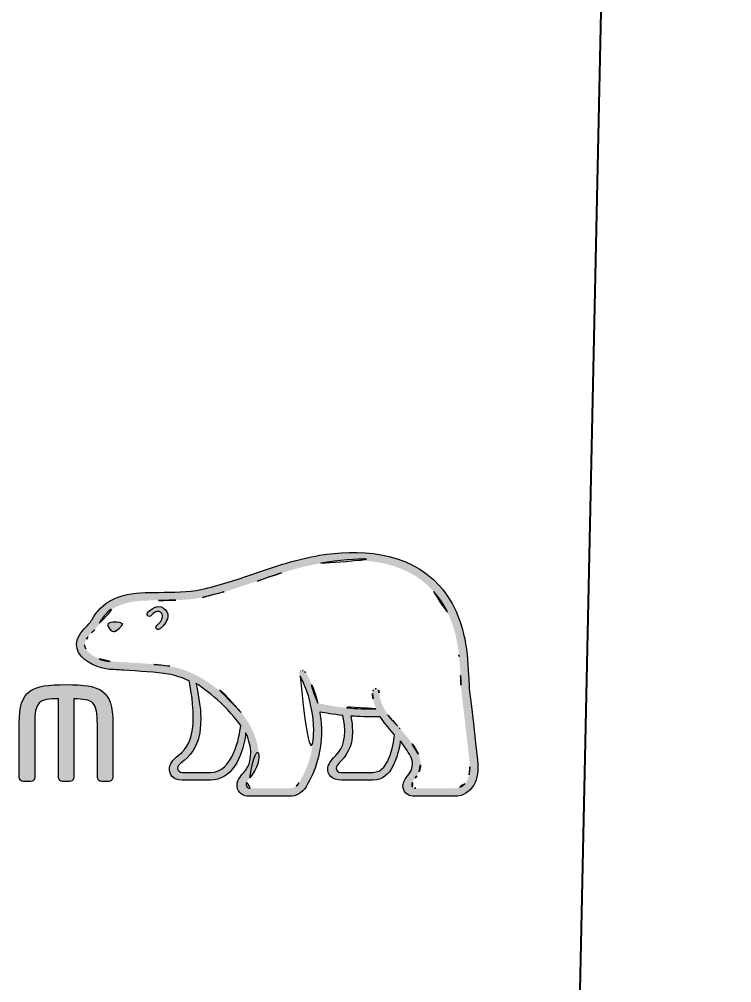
# Model space of a CAD drawing. Extents: x 16296660632 to 16296676729, y -37409619871 to -37409616801.
# Drawn here: x 16296675935.54 to 16296675958.27, y -37409617431.86 to -37409617401.1 of the extents above; entities that cross this region are included whole.
import ezdxf

# ---------------------------------------------------------------- set-up
doc = ezdxf.new("R2010")
doc.units = 0
doc.header["$LTSCALE"] = 10
doc.header["$MEASUREMENT"] = 0
doc.header["$PDMODE"] = 3
doc.header["$PDSIZE"] = -10
doc.layers.get('0').update_dxf_attribs({"linetype": 'CONTINUOUS'})
doc.layers.get('DEFPOINTS').update_dxf_attribs({"linetype": 'CONTINUOUS'})
doc.layers.add('레이어 1', color=7, linetype='CONTINUOUS', lineweight=0)
doc.styles.add('Daelim Dimension', font='NanumGothic.ttf')
doc.dimstyles.new('DEFAULT', dxfattribs={"dimscale": 2, "dimtxt": 2, "dimasz": 2, "dimexe": 0, "dimexo": 2, "dimgap": 1, "dimtad": 1, "dimdec": 1, "dimzin": 9, "dimdsep": 46, "dimtxsty": 'Daelim Dimension', "dimcen": 0.5, "dimclrd": 252, "dimclre": 252, "dimclrt": 3, "dimadec": 1, "dimazin": 0, "dimtfac": 1, "dimtdec": 1, "dimtix": 1, "dimtmove": 0, "dimatfit": 3, "dimfxl": 1, "dimtolj": 1, "dimtzin": 1, "dimlwd": 9, "dimlwe": 9, "dimarcsym": 0})

# ---------------------------------------------------------------- blocks, each defined once
blk = doc.blocks.new('*D6')
at = {"color": 5, "lineweight": 9, "ltscale": 0.5, "transparency": 16777216}
for p, q in [((16296675954.30769, -37409617385.26638), (16296675975.48315, -37409617385.26638)), ((16296675975.48315, -37409617461.26638), (16296675975.48315, -37409617389.26638)), ((16296675951.80769, -37409617465.26638), (16296675975.48315, -37409617465.26638))]:
    blk.add_line(p, q, dxfattribs=at)
at = {"color": 5, "ltscale": 0.5, "transparency": 16777216}
for points in [[(16296675974.81648, -37409617389.26638), (16296675976.14981, -37409617389.26638), (16296675975.48315, -37409617385.26638)], [(16296675974.81648, -37409617461.26638), (16296675976.14981, -37409617461.26638), (16296675975.48315, -37409617465.26638)]]:
    blk.add_solid(points, dxfattribs=at)
at = {"layer": 'DEFPOINTS', "color": 0, "ltscale": 0.5, "transparency": 16777216}
for p in [(16296675950.30769, -37409617385.26638), (16296675975.48315, -37409617385.26638), (16296675947.80769, -37409617465.26638)]:
    blk.add_point(p, dxfattribs=at)
at = {"color": 7, "ltscale": 0.5, "transparency": 16777216, "insert": (16296675965.86226, -37409617425.26638), "char_height": 14, "attachment_point": 5, "rotation": 90, "style": 'Daelim Dimension'}
blk.add_mtext('\\A1;80', dxfattribs=at)
blk = doc.blocks.new('*D7')
at = {"color": 5, "lineweight": 9, "ltscale": 0.5, "transparency": 16777216}
for p, q in [((16296675955.80769, -37409617365.26638), (16296676001.16714, -37409617365.26638)), ((16296676001.16714, -37409617481.26638), (16296676001.16714, -37409617369.26638)), ((16296675953.33258, -37409617485.26638), (16296676001.16714, -37409617485.26638))]:
    blk.add_line(p, q, dxfattribs=at)
at = {"color": 5, "ltscale": 0.5, "transparency": 16777216}
for points in [[(16296676000.50047, -37409617369.26638), (16296676001.83381, -37409617369.26638), (16296676001.16714, -37409617365.26638)], [(16296676000.50047, -37409617481.26638), (16296676001.83381, -37409617481.26638), (16296676001.16714, -37409617485.26638)]]:
    blk.add_solid(points, dxfattribs=at)
at = {"layer": 'DEFPOINTS', "color": 0, "ltscale": 0.5, "transparency": 16777216}
for p in [(16296675951.80769, -37409617365.26638), (16296676001.16714, -37409617365.26638), (16296675949.33258, -37409617485.26638)]:
    blk.add_point(p, dxfattribs=at)
at = {"color": 7, "ltscale": 0.5, "transparency": 16777216, "insert": (16296675991.5763, -37409617425.26638), "char_height": 14, "attachment_point": 5, "rotation": 90, "style": 'Daelim Dimension'}
blk.add_mtext('\\A1;120', dxfattribs=at)

msp = doc.modelspace()

# ---------------------------------------------------------------- hatches: boundary and pattern name
at = {"layer": '레이어 1'}
h = msp.add_hatch(color=7, dxfattribs=at)
h.dxf.hatch_style = 1
edge = h.paths.add_edge_path(flags=16)
edge.add_spline(control_points=[(16296675949.753, -37409617425.514), (16296675949.627, -37409617425.653), (16296675949.469, -37409617425.655), (16296675949.462, -37409617425.655), (16296675949.462, -37409617425.655), (16296675948.195, -37409617425.655), (16296675948.195, -37409617425.655), (16296675948.149, -37409617425.655), (16296675948.113, -37409617425.643), (16296675948.09, -37409617425.62), (16296675948.071, -37409617425.601), (16296675948.061, -37409617425.573), (16296675948.061, -37409617425.537), (16296675948.061, -37409617425.466), (16296675948.114, -37409617425.4), (16296675948.169, -37409617425.33), (16296675948.22, -37409617425.264), (16296675948.269, -37409617425.202), (16296675948.296, -37409617425.125), (16296675948.366, -37409617424.938), (16296675948.359, -37409617424.739), (16296675948.276, -37409617424.564), (16296675948.126, -37409617424.246), (16296675947.904, -37409617423.997), (16296675947.689, -37409617423.756), (16296675947.689, -37409617423.756), (16296675947.616, -37409617423.676), (16296675947.616, -37409617423.675), (16296675947.337, -37409617423.363), (16296675947.048, -37409617423.041), (16296675947.025, -37409617422.604), (16296675947.02, -37409617422.517), (16296675946.98, -37409617422.465), (16296675946.924, -37409617422.467), (16296675946.924, -37409617422.467), (16296675946.842, -37409617422.507), (16296675946.84, -37409617422.507), (16296675946.818, -37409617422.531), (16296675946.806, -37409617422.567), (16296675946.806, -37409617422.609), (16296675946.806, -37409617422.609), (16296675946.806, -37409617422.624), (16296675946.806, -37409617422.624), (16296675946.817, -37409617422.782), (16296675946.855, -37409617422.937), (16296675946.921, -37409617423.098), (16296675946.921, -37409617423.098), (16296675946.928, -37409617423.114), (16296675946.928, -37409617423.114), (16296675946.928, -37409617423.114), (16296675946.911, -37409617423.115), (16296675946.911, -37409617423.115), (16296675946.097, -37409617423.147), (16296675945.3, -37409617422.994), (16296675945.065, -37409617422.937), (16296675944.921, -37409617422.355), (16296675944.686, -37409617421.97), (16296675944.676, -37409617421.953), (16296675944.658, -37409617421.923), (16296675944.629, -37409617421.9), (16296675944.601, -37409617421.892), (16296675944.601, -37409617421.892), (16296675944.532, -37409617421.902), (16296675944.524, -37409617421.903), (16296675944.518, -37409617421.912), (16296675944.506, -37409617421.928), (16296675944.479, -37409617421.963), (16296675944.479, -37409617421.963), (16296675944.476, -37409617421.992), (16296675944.476, -37409617421.992), (16296675944.476, -37409617421.992), (16296675944.498, -37409617422.068), (16296675944.498, -37409617422.068), (16296675944.516, -37409617422.099), (16296675944.933, -37409617422.831), (16296675944.933, -37409617423.8), (16296675944.933, -37409617424.398), (16296675944.776, -37409617424.962), (16296675944.466, -37409617425.476), (16296675944.392, -37409617425.6), (16296675944.295, -37409617425.655), (16296675944.15, -37409617425.655), (16296675944.15, -37409617425.655), (16296675942.901, -37409617425.655), (16296675942.901, -37409617425.655), (16296675942.859, -37409617425.655), (16296675942.773, -37409617425.625), (16296675942.773, -37409617425.535), (16296675942.773, -37409617425.485), (16296675942.819, -37409617425.404), (16296675942.896, -37409617425.318), (16296675943.416, -37409617424.738), (16296675943.116, -37409617423.833), (16296675942.617, -37409617423.236), (16296675942.135, -37409617422.661), (16296675941.348, -37409617421.937), (16296675940.338, -37409617421.757), (16296675939.979, -37409617421.695), (16296675939.391, -37409617421.66), (16296675938.916, -37409617421.632), (16296675938.916, -37409617421.632), (16296675938.435, -37409617421.603), (16296675938.435, -37409617421.603), (16296675938.189, -37409617421.584), (16296675937.782, -37409617421.433), (16296675937.658, -37409617421.198), (16296675937.605, -37409617421.101), (16296675937.611, -37409617421.002), (16296675937.677, -37409617420.888), (16296675937.718, -37409617420.82), (16296675937.775, -37409617420.761), (16296675937.846, -37409617420.689), (16296675937.925, -37409617420.61), (16296675938.006, -37409617420.527), (16296675938.07, -37409617420.418), (16296675938.07, -37409617420.418), (16296675938.088, -37409617420.384), (16296675938.088, -37409617420.384), (16296675938.329, -37409617419.922), (16296675938.826, -37409617419.679), (16296675939.565, -37409617419.659), (16296675939.565, -37409617419.659), (16296675939.982, -37409617419.654), (16296675939.982, -37409617419.654), (16296675940.44, -37409617419.652), (16296675940.96, -37409617419.649), (16296675941.387, -37409617419.558), (16296675941.986, -37409617419.429), (16296675942.588, -37409617419.223), (16296675943.118, -37409617419.042), (16296675943.118, -37409617419.042), (16296675943.135, -37409617419.037), (16296675943.135, -37409617419.037), (16296675943.792, -37409617418.812), (16296675944.471, -37409617418.58), (16296675945.165, -37409617418.467), (16296675946.275, -37409617418.283), (16296675947.801, -37409617418.289), (16296675948.76, -37409617419.367), (16296675949.204, -37409617419.865), (16296675949.477, -37409617420.551), (16296675949.571, -37409617421.406), (16296675949.571, -37409617421.406), (16296675949.568, -37409617421.403), (16296675949.564, -37409617421.4), (16296675949.572, -37409617421.417), (16296675949.579, -37409617421.513), (16296675949.619, -37409617422.057), (16296675949.63, -37409617422.318), (16296675949.642, -37409617422.588), (16296675949.71, -37409617423.09), (16296675949.71, -37409617423.09), (16296675949.904, -37409617424.767), (16296675949.904, -37409617424.767), (16296675949.904, -37409617424.767), (16296675949.916, -37409617424.97), (16296675949.916, -37409617424.97), (16296675949.916, -37409617425.211), (16296675949.861, -37409617425.394), (16296675949.753, -37409617425.514)], knot_values=[0, 0, 0, 0, 1, 1, 1, 2, 2, 2, 3, 3, 3, 4, 4, 4, 5, 5, 5, 6, 6, 6, 7, 7, 7, 8, 8, 8, 9, 9, 9, 10, 10, 10, 11, 11, 11, 12, 12, 12, 13, 13, 13, 14, 14, 14, 15, 15, 15, 16, 16, 16, 17, 17, 17, 18, 18, 18, 19, 19, 19, 20, 20, 20, 21, 21, 21, 22, 22, 22, 23, 23, 23, 24, 24, 24, 25, 25, 25, 26, 26, 26, 27, 27, 27, 28, 28, 28, 29, 29, 29, 30, 30, 30, 31, 31, 31, 32, 32, 32, 33, 33, 33, 34, 34, 34, 35, 35, 35, 36, 36, 36, 37, 37, 37, 38, 38, 38, 39, 39, 39, 40, 40, 40, 41, 41, 41, 42, 42, 42, 43, 43, 43, 44, 44, 44, 45, 45, 45, 46, 46, 46, 47, 47, 47, 48, 48, 48, 49, 49, 49, 50, 50, 50, 51, 51, 51, 52, 52, 52, 53, 53, 53, 53], degree=3, periodic=0)
edge = h.paths.add_edge_path(flags=16)
edge.add_spline(control_points=[(16296675946.824, -37409617425.152), (16296675946.824, -37409617425.152), (16296675945.79, -37409617425.152), (16296675945.79, -37409617425.152), (16296675945.714, -37409617425.152), (16296675945.653, -37409617425.091), (16296675945.653, -37409617425.013), (16296675945.653, -37409617424.958), (16296675945.701, -37409617424.889), (16296675945.745, -37409617424.842), (16296675945.955, -37409617424.64), (16296675946.171, -37409617424.363), (16296675946.171, -37409617423.837), (16296675946.171, -37409617423.837), (16296675946.157, -37409617423.598), (16296675946.157, -37409617423.597), (16296675946.157, -37409617423.597), (16296675946.119, -37409617423.365), (16296675946.119, -37409617423.365), (16296675946.119, -37409617423.365), (16296675946.117, -37409617423.35), (16296675946.117, -37409617423.35), (16296675946.117, -37409617423.35), (16296675946.132, -37409617423.351), (16296675946.132, -37409617423.351), (16296675946.325, -37409617423.365), (16296675946.7, -37409617423.386), (16296675947.058, -37409617423.369), (16296675947.149, -37409617423.514), (16296675947.295, -37409617423.7), (16296675947.509, -37409617423.948), (16296675947.499, -37409617424.071), (16296675947.397, -37409617425.152), (16296675946.824, -37409617425.152)], knot_values=[0, 0, 0, 0, 1, 1, 1, 2, 2, 2, 3, 3, 3, 4, 4, 4, 5, 5, 5, 6, 6, 6, 7, 7, 7, 8, 8, 8, 9, 9, 9, 10, 10, 10, 11, 11, 11, 11], degree=3, periodic=0)
edge = h.paths.add_edge_path(flags=16)
edge.add_spline(control_points=[(16296675941.637, -37409617425.152), (16296675941.637, -37409617425.152), (16296675940.73, -37409617425.152), (16296675940.73, -37409617425.152), (16296675940.662, -37409617425.152), (16296675940.589, -37409617425.095), (16296675940.589, -37409617425.013), (16296675940.589, -37409617424.962), (16296675940.631, -37409617424.9), (16296675940.708, -37409617424.838), (16296675940.938, -37409617424.655), (16296675941.285, -37409617424.379), (16296675941.323, -37409617423.614), (16296675941.323, -37409617423.614), (16296675941.328, -37409617423.406), (16296675941.328, -37409617423.406), (16296675941.328, -37409617423.081), (16296675941.254, -37409617422.688), (16296675941.183, -37409617422.338), (16296675941.183, -37409617422.338), (16296675941.172, -37409617422.302), (16296675941.172, -37409617422.302), (16296675941.172, -37409617422.302), (16296675941.201, -37409617422.325), (16296675941.201, -37409617422.325), (16296675941.337, -37409617422.408), (16296675942.078, -37409617422.911), (16296675942.604, -37409617423.652), (16296675942.56, -37409617424.004), (16296675942.362, -37409617425.152), (16296675941.637, -37409617425.152)], knot_values=[0, 0, 0, 0, 1, 1, 1, 2, 2, 2, 3, 3, 3, 4, 4, 4, 5, 5, 5, 6, 6, 6, 7, 7, 7, 8, 8, 8, 9, 9, 9, 10, 10, 10, 10], degree=3, periodic=0)
edge = h.paths.add_edge_path()
edge.add_spline(control_points=[(16296675950.16, -37409617424.741), (16296675950.16, -37409617424.739), (16296675949.967, -37409617423.055), (16296675949.967, -37409617423.055), (16296675949.896, -37409617422.552), (16296675949.886, -37409617422.283), (16296675949.877, -37409617422.045), (16296675949.877, -37409617422.045), (16296675949.829, -37409617421.38), (16296675949.829, -37409617421.38), (16296675949.728, -37409617420.47), (16296675949.433, -37409617419.735), (16296675948.953, -37409617419.197), (16296675947.916, -37409617418.032), (16296675946.298, -37409617418.02), (16296675945.122, -37409617418.214), (16296675944.401, -37409617418.333), (16296675943.712, -37409617418.568), (16296675943.045, -37409617418.796), (16296675943.045, -37409617418.796), (16296675943.024, -37409617418.804), (16296675943.024, -37409617418.804), (16296675942.503, -37409617418.981), (16296675941.912, -37409617419.183), (16296675941.332, -37409617419.307), (16296675940.933, -37409617419.392), (16296675940.434, -37409617419.396), (16296675939.993, -37409617419.398), (16296675939.993, -37409617419.398), (16296675939.557, -37409617419.404), (16296675939.557, -37409617419.404), (16296675938.718, -37409617419.424), (16296675938.147, -37409617419.715), (16296675937.859, -37409617420.266), (16296675937.859, -37409617420.266), (16296675937.846, -37409617420.29), (16296675937.846, -37409617420.29), (16296675937.798, -37409617420.374), (16296675937.727, -37409617420.445), (16296675937.664, -37409617420.508), (16296675937.594, -37409617420.579), (16296675937.515, -37409617420.658), (16296675937.455, -37409617420.76), (16296675937.395, -37409617420.862), (16296675937.365, -37409617420.966), (16296675937.365, -37409617421.068), (16296675937.365, -37409617421.153), (16296675937.386, -37409617421.237), (16296675937.429, -37409617421.318), (16296675937.607, -37409617421.654), (16296675938.116, -37409617421.836), (16296675938.419, -37409617421.857), (16296675938.419, -37409617421.857), (16296675938.866, -37409617421.886), (16296675938.877, -37409617421.886), (16296675939.323, -37409617421.912), (16296675939.935, -37409617421.947), (16296675940.292, -37409617422.01), (16296675940.501, -37409617422.047), (16296675940.738, -37409617422.122), (16296675940.957, -37409617422.225), (16296675940.972, -37409617422.281), (16296675941.086, -37409617422.786), (16296675941.086, -37409617423.406), (16296675941.086, -37409617423.406), (16296675941.081, -37409617423.603), (16296675941.081, -37409617423.603), (16296675941.048, -37409617424.257), (16296675940.763, -37409617424.486), (16296675940.554, -37409617424.653), (16296675940.533, -37409617424.669), (16296675940.346, -37409617424.824), (16296675940.333, -37409617425.01), (16296675940.324, -37409617425.115), (16296675940.354, -37409617425.211), (16296675940.418, -37409617425.28), (16296675940.487, -37409617425.355), (16296675940.592, -37409617425.393), (16296675940.73, -37409617425.393), (16296675940.73, -37409617425.393), (16296675941.637, -37409617425.393), (16296675941.637, -37409617425.393), (16296675942.316, -37409617425.393), (16296675942.652, -37409617424.661), (16296675942.755, -37409617423.976), (16296675942.755, -37409617423.976), (16296675942.757, -37409617423.88), (16296675942.757, -37409617423.88), (16296675942.757, -37409617423.88), (16296675942.785, -37409617423.928), (16296675942.785, -37409617423.928), (16296675942.872, -37409617424.122), (16296675942.924, -37409617424.354), (16296675942.924, -37409617424.528), (16296675942.924, -37409617424.773), (16296675942.848, -37409617424.987), (16296675942.704, -37409617425.147), (16296675942.668, -37409617425.183), (16296675942.486, -37409617425.371), (16296675942.486, -37409617425.559), (16296675942.486, -37409617425.559), (16296675942.488, -37409617425.59), (16296675942.488, -37409617425.59), (16296675942.514, -37409617425.812), (16296675942.693, -37409617425.911), (16296675942.86, -37409617425.911), (16296675942.86, -37409617425.911), (16296675944.15, -37409617425.911), (16296675944.15, -37409617425.911), (16296675944.382, -37409617425.911), (16296675944.568, -37409617425.806), (16296675944.687, -37409617425.608), (16296675945.015, -37409617425.064), (16296675945.181, -37409617424.472), (16296675945.181, -37409617423.851), (16296675945.181, -37409617423.657), (16296675945.163, -37409617423.449), (16296675945.127, -37409617423.235), (16296675945.127, -37409617423.235), (16296675945.124, -37409617423.218), (16296675945.124, -37409617423.218), (16296675945.124, -37409617423.218), (16296675945.141, -37409617423.221), (16296675945.141, -37409617423.221), (16296675945.297, -37409617423.251), (16296675945.546, -37409617423.294), (16296675945.854, -37409617423.328), (16296675945.854, -37409617423.328), (16296675945.863, -37409617423.329), (16296675945.863, -37409617423.329), (16296675945.863, -37409617423.329), (16296675945.905, -37409617423.565), (16296675945.905, -37409617423.565), (16296675945.905, -37409617423.565), (16296675945.914, -37409617423.621), (16296675945.914, -37409617423.622), (16296675945.914, -37409617423.622), (16296675945.926, -37409617423.831), (16296675945.926, -37409617423.831), (16296675945.926, -37409617424.333), (16296675945.698, -37409617424.551), (16296675945.576, -37409617424.668), (16296675945.574, -37409617424.67), (16296675945.403, -37409617424.844), (16296675945.385, -37409617424.998), (16296675945.385, -37409617424.998), (16296675945.379, -37409617425.045), (16296675945.379, -37409617425.045), (16296675945.379, -37409617425.093), (16296675945.391, -37409617425.188), (16296675945.476, -37409617425.276), (16296675945.551, -37409617425.354), (16296675945.666, -37409617425.393), (16296675945.819, -37409617425.393), (16296675945.819, -37409617425.393), (16296675946.824, -37409617425.393), (16296675946.824, -37409617425.393), (16296675947.434, -37409617425.393), (16296675947.618, -37409617424.617), (16296675947.692, -37409617424.182), (16296675947.692, -37409617424.182), (16296675947.695, -37409617424.138), (16296675947.695, -37409617424.138), (16296675947.695, -37409617424.138), (16296675947.719, -37409617424.17), (16296675947.719, -37409617424.17), (16296675947.86, -37409617424.35), (16296675947.983, -37409617424.55), (16296675948.043, -37409617424.674), (16296675948.074, -37409617424.739), (16296675948.091, -37409617424.81), (16296675948.091, -37409617424.882), (16296675948.091, -37409617424.882), (16296675948.068, -37409617425.028), (16296675948.068, -37409617425.028), (16296675948.044, -37409617425.107), (16296675947.991, -37409617425.179), (16296675947.938, -37409617425.25), (16296675947.861, -37409617425.35), (16296675947.781, -37409617425.454), (16296675947.781, -37409617425.581), (16296675947.781, -37409617425.581), (16296675947.788, -37409617425.65), (16296675947.788, -37409617425.65), (16296675947.825, -37409617425.818), (16296675947.961, -37409617425.911), (16296675948.171, -37409617425.911), (16296675948.171, -37409617425.911), (16296675949.462, -37409617425.911), (16296675949.462, -37409617425.911), (16296675949.49, -37409617425.911), (16296675949.742, -37409617425.905), (16296675949.94, -37409617425.691), (16296675950.097, -37409617425.52), (16296675950.174, -37409617425.285), (16296675950.174, -37409617424.974), (16296675950.174, -37409617424.974), (16296675950.16, -37409617424.742), (16296675950.16, -37409617424.741)], knot_values=[0, 0, 0, 0, 1, 1, 1, 2, 2, 2, 3, 3, 3, 4, 4, 4, 5, 5, 5, 6, 6, 6, 7, 7, 7, 8, 8, 8, 9, 9, 9, 10, 10, 10, 11, 11, 11, 12, 12, 12, 13, 13, 13, 14, 14, 14, 15, 15, 15, 16, 16, 16, 17, 17, 17, 18, 18, 18, 19, 19, 19, 20, 20, 20, 21, 21, 21, 22, 22, 22, 23, 23, 23, 24, 24, 24, 25, 25, 25, 26, 26, 26, 27, 27, 27, 28, 28, 28, 29, 29, 29, 30, 30, 30, 31, 31, 31, 32, 32, 32, 33, 33, 33, 34, 34, 34, 35, 35, 35, 36, 36, 36, 37, 37, 37, 38, 38, 38, 39, 39, 39, 40, 40, 40, 41, 41, 41, 42, 42, 42, 43, 43, 43, 44, 44, 44, 45, 45, 45, 46, 46, 46, 47, 47, 47, 48, 48, 48, 49, 49, 49, 50, 50, 50, 51, 51, 51, 52, 52, 52, 53, 53, 53, 54, 54, 54, 55, 55, 55, 56, 56, 56, 57, 57, 57, 58, 58, 58, 59, 59, 59, 60, 60, 60, 61, 61, 61, 62, 62, 62, 63, 63, 63, 64, 64, 64, 65, 65, 65, 66, 66, 66, 66], degree=3, periodic=0)
edge = h.paths.add_edge_path(flags=0)
edge.add_spline(control_points=[(16296675938.397, -37409617420.386), (16296675938.397, -37409617420.386), (16296675938.585, -37409617420.301), (16296675938.818, -37409617420.391), (16296675938.818, -37409617420.391), (16296675938.847, -37409617420.403), (16296675938.809, -37409617420.456), (16296675938.696, -37409617420.608), (16296675938.584, -37409617420.641), (16296675938.584, -37409617420.641), (16296675938.584, -37409617420.641), (16296675938.503, -37409617420.67), (16296675938.458, -37409617420.615), (16296675938.366, -37409617420.507), (16296675938.363, -37409617420.444), (16296675938.363, -37409617420.444), (16296675938.363, -37409617420.444), (16296675938.354, -37409617420.397), (16296675938.397, -37409617420.386)], knot_values=[0, 0, 0, 0, 1, 1, 1, 2, 2, 2, 3, 3, 3, 4, 4, 4, 5, 5, 5, 6, 6, 6, 6], degree=3, periodic=0)
edge = h.paths.add_edge_path(flags=0)
edge.add_spline(control_points=[(16296675939.636, -37409617420.041), (16296675939.608, -37409617420.071), (16296675939.606, -37409617420.122), (16296675939.636, -37409617420.149), (16296675939.665, -37409617420.175), (16296675939.716, -37409617420.168), (16296675939.744, -37409617420.138), (16296675939.759, -37409617420.122), (16296675939.913, -37409617419.939), (16296675940.046, -37409617420.033), (16296675940.094, -37409617420.068), (16296675940.114, -37409617420.117), (16296675940.107, -37409617420.181), (16296675940.096, -37409617420.284), (16296675940.007, -37409617420.4), (16296675939.945, -37409617420.44), (16296675939.91, -37409617420.461), (16296675939.887, -37409617420.507), (16296675939.903, -37409617420.544), (16296675939.92, -37409617420.58), (16296675939.966, -37409617420.591), (16296675940.004, -37409617420.574), (16296675940.115, -37409617420.52), (16296675940.255, -37409617420.343), (16296675940.274, -37409617420.177), (16296675940.287, -37409617420.061), (16296675940.235, -37409617419.967), (16296675940.143, -37409617419.903), (16296675939.945, -37409617419.762), (16296675939.72, -37409617419.951), (16296675939.636, -37409617420.041)], knot_values=[0, 0, 0, 0, 1, 1, 1, 2, 2, 2, 3, 3, 3, 4, 4, 4, 5, 5, 5, 6, 6, 6, 7, 7, 7, 8, 8, 8, 9, 9, 9, 10, 10, 10, 10], degree=3, periodic=0)
edge = h.paths.add_edge_path(flags=0)
edge.add_spline(control_points=[(16296675939.611, -37409617420.178), (16296675939.611, -37409617420.178), (16296675939.611, -37409617420.178), (16296675939.611, -37409617420.178), (16296675939.611, -37409617420.178), (16296675939.611, -37409617420.178), (16296675939.611, -37409617420.178)], knot_values=[0, 0, 0, 0, 1, 1, 1, 2, 2, 2, 2], degree=3, periodic=0)
h = msp.add_hatch(color=7, dxfattribs=at)
h.dxf.hatch_style = 2
edge = h.paths.add_edge_path()
edge.add_spline(control_points=[(16296675939.636, -37409617420.041), (16296675939.608, -37409617420.071), (16296675939.606, -37409617420.122), (16296675939.636, -37409617420.149), (16296675939.665, -37409617420.175), (16296675939.716, -37409617420.168), (16296675939.744, -37409617420.138), (16296675939.759, -37409617420.122), (16296675939.913, -37409617419.939), (16296675940.046, -37409617420.033), (16296675940.094, -37409617420.068), (16296675940.114, -37409617420.117), (16296675940.107, -37409617420.181), (16296675940.096, -37409617420.284), (16296675940.007, -37409617420.4), (16296675939.945, -37409617420.44), (16296675939.91, -37409617420.461), (16296675939.887, -37409617420.507), (16296675939.903, -37409617420.544), (16296675939.92, -37409617420.58), (16296675939.966, -37409617420.591), (16296675940.004, -37409617420.574), (16296675940.115, -37409617420.52), (16296675940.255, -37409617420.343), (16296675940.274, -37409617420.177), (16296675940.287, -37409617420.061), (16296675940.235, -37409617419.967), (16296675940.143, -37409617419.903), (16296675939.945, -37409617419.762), (16296675939.72, -37409617419.951), (16296675939.636, -37409617420.041)], knot_values=[0, 0, 0, 0, 1, 1, 1, 2, 2, 2, 3, 3, 3, 4, 4, 4, 5, 5, 5, 6, 6, 6, 7, 7, 7, 8, 8, 8, 9, 9, 9, 10, 10, 10, 10], degree=3, periodic=0)
h = msp.add_hatch(color=7, dxfattribs=at)
h.dxf.hatch_style = 2
edge = h.paths.add_edge_path()
edge.add_spline(control_points=[(16296675938.397, -37409617420.386), (16296675938.397, -37409617420.386), (16296675938.585, -37409617420.301), (16296675938.818, -37409617420.391), (16296675938.818, -37409617420.391), (16296675938.847, -37409617420.403), (16296675938.809, -37409617420.456), (16296675938.696, -37409617420.608), (16296675938.584, -37409617420.641), (16296675938.584, -37409617420.641), (16296675938.584, -37409617420.641), (16296675938.503, -37409617420.67), (16296675938.458, -37409617420.615), (16296675938.366, -37409617420.507), (16296675938.363, -37409617420.444), (16296675938.363, -37409617420.444), (16296675938.363, -37409617420.444), (16296675938.354, -37409617420.397), (16296675938.397, -37409617420.386)], knot_values=[0, 0, 0, 0, 1, 1, 1, 2, 2, 2, 3, 3, 3, 4, 4, 4, 5, 5, 5, 6, 6, 6, 6], degree=3, periodic=0)
h = msp.add_hatch(color=7, dxfattribs=at)
h.dxf.hatch_style = 2
edge = h.paths.add_edge_path()
edge.add_spline(control_points=[(16296675935.536, -37409617423.571), (16296675935.536, -37409617423.571), (16296675935.536, -37409617425.302), (16296675935.536, -37409617425.302), (16296675935.536, -37409617425.377), (16296675935.595, -37409617425.438), (16296675935.667, -37409617425.438), (16296675935.667, -37409617425.438), (16296675935.899, -37409617425.438), (16296675935.899, -37409617425.438), (16296675935.981, -37409617425.438), (16296675936.029, -37409617425.369), (16296675936.029, -37409617425.302), (16296675936.029, -37409617425.302), (16296675936.029, -37409617423.614), (16296675936.029, -37409617423.614), (16296675936.029, -37409617422.869), (16296675936.156, -37409617422.797), (16296675936.785, -37409617422.795), (16296675936.785, -37409617422.841), (16296675936.785, -37409617425.302), (16296675936.785, -37409617425.302), (16296675936.785, -37409617425.38), (16296675936.841, -37409617425.438), (16296675936.915, -37409617425.438), (16296675936.915, -37409617425.438), (16296675937.143, -37409617425.438), (16296675937.143, -37409617425.438), (16296675937.224, -37409617425.438), (16296675937.273, -37409617425.369), (16296675937.273, -37409617425.302), (16296675937.273, -37409617425.302), (16296675937.273, -37409617422.849), (16296675937.273, -37409617422.8), (16296675937.568, -37409617422.801), (16296675937.775, -37409617422.825), (16296675937.887, -37409617422.937), (16296675938.005, -37409617423.055), (16296675938.028, -37409617423.275), (16296675938.028, -37409617423.614), (16296675938.028, -37409617423.614), (16296675938.028, -37409617425.302), (16296675938.028, -37409617425.302), (16296675938.028, -37409617425.376), (16296675938.088, -37409617425.438), (16296675938.159, -37409617425.438), (16296675938.159, -37409617425.438), (16296675938.392, -37409617425.438), (16296675938.392, -37409617425.438), (16296675938.472, -37409617425.438), (16296675938.522, -37409617425.367), (16296675938.522, -37409617425.302), (16296675938.522, -37409617425.302), (16296675938.522, -37409617423.571), (16296675938.522, -37409617423.571), (16296675938.522, -37409617422.522), (16296675938.15, -37409617422.344), (16296675937.032, -37409617422.344), (16296675935.91, -37409617422.344), (16296675935.536, -37409617422.522), (16296675935.536, -37409617423.571)], knot_values=[0, 0, 0, 0, 1, 1, 1, 2, 2, 2, 3, 3, 3, 4, 4, 4, 5, 5, 5, 6, 6, 6, 7, 7, 7, 8, 8, 8, 9, 9, 9, 10, 10, 10, 11, 11, 11, 12, 12, 12, 13, 13, 13, 14, 14, 14, 15, 15, 15, 16, 16, 16, 17, 17, 17, 18, 18, 18, 19, 19, 19, 20, 20, 20, 20], degree=3, periodic=0)

# ---------------------------------------------------------------- linework, layer by layer
at = {"ltscale": 0.5}
msp.add_line((16296675954.808, -37409617368.266), (16296675952.332, -37409617482.291), dxfattribs=at)
at = {"color": 7}
msp.add_line((16296675941.597, -37409617425.393), (16296675941.597, -37409617425.393), dxfattribs=at)
at = {"layer": '레이어 1', "color": 7}
for points, knots in [([(16296675950.16, -37409617424.741), (16296675950.16, -37409617424.739), (16296675949.967, -37409617423.055), (16296675949.967, -37409617423.055), (16296675949.896, -37409617422.552), (16296675949.886, -37409617422.283), (16296675949.877, -37409617422.045), (16296675949.877, -37409617422.045), (16296675949.829, -37409617421.38), (16296675949.829, -37409617421.38), (16296675949.728, -37409617420.47), (16296675949.433, -37409617419.735), (16296675948.953, -37409617419.197), (16296675947.916, -37409617418.032), (16296675946.298, -37409617418.02), (16296675945.122, -37409617418.214), (16296675944.401, -37409617418.333), (16296675943.712, -37409617418.568), (16296675943.045, -37409617418.796), (16296675943.045, -37409617418.796), (16296675943.024, -37409617418.804), (16296675943.024, -37409617418.804), (16296675942.503, -37409617418.981), (16296675941.912, -37409617419.183), (16296675941.332, -37409617419.307), (16296675940.933, -37409617419.392), (16296675940.434, -37409617419.396), (16296675939.993, -37409617419.398), (16296675939.993, -37409617419.398), (16296675939.557, -37409617419.404), (16296675939.557, -37409617419.404), (16296675938.718, -37409617419.424), (16296675938.147, -37409617419.715), (16296675937.859, -37409617420.266), (16296675937.859, -37409617420.266), (16296675937.846, -37409617420.29), (16296675937.846, -37409617420.29), (16296675937.798, -37409617420.374), (16296675937.727, -37409617420.445), (16296675937.664, -37409617420.508), (16296675937.594, -37409617420.579), (16296675937.515, -37409617420.658), (16296675937.455, -37409617420.76), (16296675937.395, -37409617420.862), (16296675937.365, -37409617420.966), (16296675937.365, -37409617421.068), (16296675937.365, -37409617421.153), (16296675937.386, -37409617421.237), (16296675937.429, -37409617421.318), (16296675937.607, -37409617421.654), (16296675938.116, -37409617421.836), (16296675938.419, -37409617421.857), (16296675938.419, -37409617421.857), (16296675938.866, -37409617421.886), (16296675938.877, -37409617421.886), (16296675939.323, -37409617421.912), (16296675939.935, -37409617421.947), (16296675940.292, -37409617422.01), (16296675940.501, -37409617422.047), (16296675940.738, -37409617422.122), (16296675940.957, -37409617422.225), (16296675940.972, -37409617422.281), (16296675941.086, -37409617422.786), (16296675941.086, -37409617423.406), (16296675941.086, -37409617423.406), (16296675941.081, -37409617423.603), (16296675941.081, -37409617423.603), (16296675941.048, -37409617424.257), (16296675940.763, -37409617424.486), (16296675940.554, -37409617424.653), (16296675940.533, -37409617424.669), (16296675940.346, -37409617424.824), (16296675940.333, -37409617425.01), (16296675940.324, -37409617425.115), (16296675940.354, -37409617425.211), (16296675940.418, -37409617425.28), (16296675940.487, -37409617425.355), (16296675940.592, -37409617425.393), (16296675940.73, -37409617425.393), (16296675940.73, -37409617425.393), (16296675941.637, -37409617425.393), (16296675941.637, -37409617425.393), (16296675942.316, -37409617425.393), (16296675942.652, -37409617424.661), (16296675942.755, -37409617423.976), (16296675942.755, -37409617423.976), (16296675942.757, -37409617423.88), (16296675942.757, -37409617423.88), (16296675942.757, -37409617423.88), (16296675942.785, -37409617423.928), (16296675942.785, -37409617423.928), (16296675942.872, -37409617424.122), (16296675942.924, -37409617424.354), (16296675942.924, -37409617424.528), (16296675942.924, -37409617424.773), (16296675942.848, -37409617424.987), (16296675942.704, -37409617425.147), (16296675942.668, -37409617425.183), (16296675942.486, -37409617425.371), (16296675942.486, -37409617425.559), (16296675942.486, -37409617425.559), (16296675942.488, -37409617425.59), (16296675942.488, -37409617425.59), (16296675942.514, -37409617425.812), (16296675942.693, -37409617425.911), (16296675942.86, -37409617425.911), (16296675942.86, -37409617425.911), (16296675944.15, -37409617425.911), (16296675944.15, -37409617425.911), (16296675944.382, -37409617425.911), (16296675944.568, -37409617425.806), (16296675944.687, -37409617425.608), (16296675945.015, -37409617425.064), (16296675945.181, -37409617424.472), (16296675945.181, -37409617423.851), (16296675945.181, -37409617423.657), (16296675945.163, -37409617423.449), (16296675945.127, -37409617423.235), (16296675945.127, -37409617423.235), (16296675945.124, -37409617423.218), (16296675945.124, -37409617423.218), (16296675945.124, -37409617423.218), (16296675945.141, -37409617423.221), (16296675945.141, -37409617423.221), (16296675945.297, -37409617423.251), (16296675945.546, -37409617423.294), (16296675945.854, -37409617423.328), (16296675945.854, -37409617423.328), (16296675945.863, -37409617423.329), (16296675945.863, -37409617423.329), (16296675945.863, -37409617423.329), (16296675945.905, -37409617423.565), (16296675945.905, -37409617423.565), (16296675945.905, -37409617423.565), (16296675945.914, -37409617423.621), (16296675945.914, -37409617423.622), (16296675945.914, -37409617423.622), (16296675945.926, -37409617423.831), (16296675945.926, -37409617423.831), (16296675945.926, -37409617424.333), (16296675945.698, -37409617424.551), (16296675945.576, -37409617424.668), (16296675945.574, -37409617424.67), (16296675945.403, -37409617424.844), (16296675945.385, -37409617424.998), (16296675945.385, -37409617424.998), (16296675945.379, -37409617425.045), (16296675945.379, -37409617425.045), (16296675945.379, -37409617425.093), (16296675945.391, -37409617425.188), (16296675945.476, -37409617425.276), (16296675945.551, -37409617425.354), (16296675945.666, -37409617425.393), (16296675945.819, -37409617425.393), (16296675945.819, -37409617425.393), (16296675946.824, -37409617425.393), (16296675946.824, -37409617425.393), (16296675947.434, -37409617425.393), (16296675947.618, -37409617424.617), (16296675947.692, -37409617424.182), (16296675947.692, -37409617424.182), (16296675947.695, -37409617424.138), (16296675947.695, -37409617424.138), (16296675947.695, -37409617424.138), (16296675947.719, -37409617424.17), (16296675947.719, -37409617424.17), (16296675947.86, -37409617424.35), (16296675947.983, -37409617424.55), (16296675948.043, -37409617424.674), (16296675948.074, -37409617424.739), (16296675948.091, -37409617424.81), (16296675948.091, -37409617424.882), (16296675948.091, -37409617424.882), (16296675948.068, -37409617425.028), (16296675948.068, -37409617425.028), (16296675948.044, -37409617425.107), (16296675947.991, -37409617425.179), (16296675947.938, -37409617425.25), (16296675947.861, -37409617425.35), (16296675947.781, -37409617425.454), (16296675947.781, -37409617425.581), (16296675947.781, -37409617425.581), (16296675947.788, -37409617425.65), (16296675947.788, -37409617425.65), (16296675947.825, -37409617425.818), (16296675947.961, -37409617425.911), (16296675948.171, -37409617425.911), (16296675948.171, -37409617425.911), (16296675949.462, -37409617425.911), (16296675949.462, -37409617425.911), (16296675949.49, -37409617425.911), (16296675949.742, -37409617425.905), (16296675949.94, -37409617425.691), (16296675950.097, -37409617425.52), (16296675950.174, -37409617425.285), (16296675950.174, -37409617424.974), (16296675950.174, -37409617424.974), (16296675950.16, -37409617424.742), (16296675950.16, -37409617424.741)], [0, 0, 0, 0, 1, 1, 1, 2, 2, 2, 3, 3, 3, 4, 4, 4, 5, 5, 5, 6, 6, 6, 7, 7, 7, 8, 8, 8, 9, 9, 9, 10, 10, 10, 11, 11, 11, 12, 12, 12, 13, 13, 13, 14, 14, 14, 15, 15, 15, 16, 16, 16, 17, 17, 17, 18, 18, 18, 19, 19, 19, 20, 20, 20, 21, 21, 21, 22, 22, 22, 23, 23, 23, 24, 24, 24, 25, 25, 25, 26, 26, 26, 27, 27, 27, 28, 28, 28, 29, 29, 29, 30, 30, 30, 31, 31, 31, 32, 32, 32, 33, 33, 33, 34, 34, 34, 35, 35, 35, 36, 36, 36, 37, 37, 37, 38, 38, 38, 39, 39, 39, 40, 40, 40, 41, 41, 41, 42, 42, 42, 43, 43, 43, 44, 44, 44, 45, 45, 45, 46, 46, 46, 47, 47, 47, 48, 48, 48, 49, 49, 49, 50, 50, 50, 51, 51, 51, 52, 52, 52, 53, 53, 53, 54, 54, 54, 55, 55, 55, 56, 56, 56, 57, 57, 57, 58, 58, 58, 59, 59, 59, 60, 60, 60, 61, 61, 61, 62, 62, 62, 63, 63, 63, 64, 64, 64, 65, 65, 65, 66, 66, 66, 66]), ([(16296675939.636, -37409617420.041), (16296675939.608, -37409617420.071), (16296675939.606, -37409617420.122), (16296675939.636, -37409617420.149), (16296675939.665, -37409617420.175), (16296675939.716, -37409617420.168), (16296675939.744, -37409617420.138), (16296675939.759, -37409617420.122), (16296675939.913, -37409617419.939), (16296675940.046, -37409617420.033), (16296675940.094, -37409617420.068), (16296675940.114, -37409617420.117), (16296675940.107, -37409617420.181), (16296675940.096, -37409617420.284), (16296675940.007, -37409617420.4), (16296675939.945, -37409617420.44), (16296675939.91, -37409617420.461), (16296675939.887, -37409617420.507), (16296675939.903, -37409617420.544), (16296675939.92, -37409617420.58), (16296675939.966, -37409617420.591), (16296675940.004, -37409617420.574), (16296675940.115, -37409617420.52), (16296675940.255, -37409617420.343), (16296675940.274, -37409617420.177), (16296675940.287, -37409617420.061), (16296675940.235, -37409617419.967), (16296675940.143, -37409617419.903), (16296675939.945, -37409617419.762), (16296675939.72, -37409617419.951), (16296675939.636, -37409617420.041)], [0, 0, 0, 0, 1, 1, 1, 2, 2, 2, 3, 3, 3, 4, 4, 4, 5, 5, 5, 6, 6, 6, 7, 7, 7, 8, 8, 8, 9, 9, 9, 10, 10, 10, 10]), ([(16296675938.397, -37409617420.386), (16296675938.397, -37409617420.386), (16296675938.585, -37409617420.301), (16296675938.818, -37409617420.391), (16296675938.818, -37409617420.391), (16296675938.847, -37409617420.403), (16296675938.809, -37409617420.456), (16296675938.696, -37409617420.608), (16296675938.584, -37409617420.641), (16296675938.584, -37409617420.641), (16296675938.584, -37409617420.641), (16296675938.503, -37409617420.67), (16296675938.458, -37409617420.615), (16296675938.366, -37409617420.507), (16296675938.363, -37409617420.444), (16296675938.363, -37409617420.444), (16296675938.363, -37409617420.444), (16296675938.354, -37409617420.397), (16296675938.397, -37409617420.386)], [0, 0, 0, 0, 1, 1, 1, 2, 2, 2, 3, 3, 3, 4, 4, 4, 5, 5, 5, 6, 6, 6, 6]), ([(16296675939.611, -37409617420.178), (16296675939.611, -37409617420.178), (16296675939.611, -37409617420.178), (16296675939.611, -37409617420.178), (16296675939.611, -37409617420.178), (16296675939.611, -37409617420.178), (16296675939.611, -37409617420.178)], [0, 0, 0, 0, 1, 1, 1, 2, 2, 2, 2]), ([(16296675944.498, -37409617422.068), (16296675944.516, -37409617422.099), (16296675944.933, -37409617422.831), (16296675944.933, -37409617423.8), (16296675944.933, -37409617424.398), (16296675944.776, -37409617424.962), (16296675944.466, -37409617425.476)], [24, 24, 24, 24, 25, 25, 25, 26, 26, 26, 26]), ([(16296675935.536, -37409617423.571), (16296675935.536, -37409617423.571), (16296675935.536, -37409617425.302), (16296675935.536, -37409617425.302), (16296675935.536, -37409617425.377), (16296675935.595, -37409617425.438), (16296675935.667, -37409617425.438), (16296675935.667, -37409617425.438), (16296675935.899, -37409617425.438), (16296675935.899, -37409617425.438), (16296675935.981, -37409617425.438), (16296675936.029, -37409617425.369), (16296675936.029, -37409617425.302), (16296675936.029, -37409617425.302), (16296675936.029, -37409617423.614), (16296675936.029, -37409617423.614), (16296675936.029, -37409617422.869), (16296675936.156, -37409617422.797), (16296675936.785, -37409617422.795), (16296675936.785, -37409617422.841), (16296675936.785, -37409617425.302), (16296675936.785, -37409617425.302), (16296675936.785, -37409617425.38), (16296675936.841, -37409617425.438), (16296675936.915, -37409617425.438), (16296675936.915, -37409617425.438), (16296675937.143, -37409617425.438), (16296675937.143, -37409617425.438), (16296675937.224, -37409617425.438), (16296675937.273, -37409617425.369), (16296675937.273, -37409617425.302), (16296675937.273, -37409617425.302), (16296675937.273, -37409617422.849), (16296675937.273, -37409617422.8), (16296675937.568, -37409617422.801), (16296675937.775, -37409617422.825), (16296675937.887, -37409617422.937), (16296675938.005, -37409617423.055), (16296675938.028, -37409617423.275), (16296675938.028, -37409617423.614), (16296675938.028, -37409617423.614), (16296675938.028, -37409617425.302), (16296675938.028, -37409617425.302), (16296675938.028, -37409617425.376), (16296675938.088, -37409617425.438), (16296675938.159, -37409617425.438), (16296675938.159, -37409617425.438), (16296675938.392, -37409617425.438), (16296675938.392, -37409617425.438), (16296675938.472, -37409617425.438), (16296675938.522, -37409617425.367), (16296675938.522, -37409617425.302), (16296675938.522, -37409617425.302), (16296675938.522, -37409617423.571), (16296675938.522, -37409617423.571), (16296675938.522, -37409617422.522), (16296675938.15, -37409617422.344), (16296675937.032, -37409617422.344), (16296675935.91, -37409617422.344), (16296675935.536, -37409617422.522), (16296675935.536, -37409617423.571)], [0, 0, 0, 0, 1, 1, 1, 2, 2, 2, 3, 3, 3, 4, 4, 4, 5, 5, 5, 6, 6, 6, 7, 7, 7, 8, 8, 8, 9, 9, 9, 10, 10, 10, 11, 11, 11, 12, 12, 12, 13, 13, 13, 14, 14, 14, 15, 15, 15, 16, 16, 16, 17, 17, 17, 18, 18, 18, 19, 19, 19, 20, 20, 20, 20]), ([(16296675941.637, -37409617425.152), (16296675941.637, -37409617425.152), (16296675940.73, -37409617425.152), (16296675940.73, -37409617425.152), (16296675940.662, -37409617425.152), (16296675940.589, -37409617425.095), (16296675940.589, -37409617425.013), (16296675940.589, -37409617424.962), (16296675940.631, -37409617424.9), (16296675940.708, -37409617424.838), (16296675940.938, -37409617424.655), (16296675941.285, -37409617424.379), (16296675941.323, -37409617423.614), (16296675941.323, -37409617423.614), (16296675941.328, -37409617423.406), (16296675941.328, -37409617423.406), (16296675941.328, -37409617423.081), (16296675941.254, -37409617422.688), (16296675941.183, -37409617422.338), (16296675941.183, -37409617422.338), (16296675941.172, -37409617422.302), (16296675941.172, -37409617422.302), (16296675941.172, -37409617422.302), (16296675941.201, -37409617422.325), (16296675941.201, -37409617422.325), (16296675941.337, -37409617422.408), (16296675942.078, -37409617422.911), (16296675942.604, -37409617423.652), (16296675942.56, -37409617424.004), (16296675942.362, -37409617425.152), (16296675941.637, -37409617425.152)], [0, 0, 0, 0, 1, 1, 1, 2, 2, 2, 3, 3, 3, 4, 4, 4, 5, 5, 5, 6, 6, 6, 7, 7, 7, 8, 8, 8, 9, 9, 9, 10, 10, 10, 10]), ([(16296675946.824, -37409617425.152), (16296675946.824, -37409617425.152), (16296675945.79, -37409617425.152), (16296675945.79, -37409617425.152), (16296675945.714, -37409617425.152), (16296675945.653, -37409617425.091), (16296675945.653, -37409617425.013), (16296675945.653, -37409617424.958), (16296675945.701, -37409617424.889), (16296675945.745, -37409617424.842), (16296675945.955, -37409617424.64), (16296675946.171, -37409617424.363), (16296675946.171, -37409617423.837), (16296675946.171, -37409617423.837), (16296675946.157, -37409617423.598), (16296675946.157, -37409617423.597), (16296675946.157, -37409617423.597), (16296675946.119, -37409617423.365), (16296675946.119, -37409617423.365), (16296675946.119, -37409617423.365), (16296675946.117, -37409617423.35), (16296675946.117, -37409617423.35), (16296675946.117, -37409617423.35), (16296675946.132, -37409617423.351), (16296675946.132, -37409617423.351), (16296675946.325, -37409617423.365), (16296675946.7, -37409617423.386), (16296675947.058, -37409617423.369), (16296675947.149, -37409617423.514), (16296675947.295, -37409617423.7), (16296675947.509, -37409617423.948), (16296675947.499, -37409617424.071), (16296675947.397, -37409617425.152), (16296675946.824, -37409617425.152)], [0, 0, 0, 0, 1, 1, 1, 2, 2, 2, 3, 3, 3, 4, 4, 4, 5, 5, 5, 6, 6, 6, 7, 7, 7, 8, 8, 8, 9, 9, 9, 10, 10, 10, 11, 11, 11, 11]), ([(16296675942.901, -37409617425.655), (16296675942.859, -37409617425.655), (16296675942.773, -37409617425.625), (16296675942.773, -37409617425.535), (16296675942.773, -37409617425.485), (16296675942.819, -37409617425.404), (16296675942.896, -37409617425.318)], [28, 28, 28, 28, 29, 29, 29, 30, 30, 30, 30]), ([(16296675948.09, -37409617425.62), (16296675948.071, -37409617425.601), (16296675948.061, -37409617425.573), (16296675948.061, -37409617425.537), (16296675948.061, -37409617425.466), (16296675948.114, -37409617425.4), (16296675948.169, -37409617425.33)], [3, 3, 3, 3, 4, 4, 4, 5, 5, 5, 5])]:
    msp.add_open_spline(points, degree=3, knots=knots, dxfattribs=at)
for points in [[(16296675945.165, -37409617418.467), (16296675946.275, -37409617418.283), (16296675947.801, -37409617418.289), (16296675948.76, -37409617419.367)], [(16296675943.135, -37409617419.037), (16296675943.792, -37409617418.812), (16296675944.471, -37409617418.58), (16296675945.165, -37409617418.467)], [(16296675943.118, -37409617419.042), (16296675943.118, -37409617419.042), (16296675943.135, -37409617419.037), (16296675943.135, -37409617419.037)], [(16296675941.387, -37409617419.558), (16296675941.986, -37409617419.429), (16296675942.588, -37409617419.223), (16296675943.118, -37409617419.042)], [(16296675948.76, -37409617419.367), (16296675949.204, -37409617419.865), (16296675949.477, -37409617420.551), (16296675949.571, -37409617421.406)], [(16296675938.088, -37409617420.384), (16296675938.329, -37409617419.922), (16296675938.826, -37409617419.679), (16296675939.565, -37409617419.659)], [(16296675939.565, -37409617419.659), (16296675939.565, -37409617419.659), (16296675939.982, -37409617419.654), (16296675939.982, -37409617419.654)], [(16296675939.982, -37409617419.654), (16296675940.44, -37409617419.652), (16296675940.96, -37409617419.649), (16296675941.387, -37409617419.558)], [(16296675937.846, -37409617420.689), (16296675937.925, -37409617420.61), (16296675938.006, -37409617420.527), (16296675938.07, -37409617420.418)], [(16296675938.07, -37409617420.418), (16296675938.07, -37409617420.418), (16296675938.088, -37409617420.384), (16296675938.088, -37409617420.384)], [(16296675937.677, -37409617420.888), (16296675937.718, -37409617420.82), (16296675937.775, -37409617420.761), (16296675937.846, -37409617420.689)], [(16296675937.658, -37409617421.198), (16296675937.605, -37409617421.101), (16296675937.611, -37409617421.002), (16296675937.677, -37409617420.888)], [(16296675938.435, -37409617421.603), (16296675938.189, -37409617421.584), (16296675937.782, -37409617421.433), (16296675937.658, -37409617421.198)], [(16296675949.564, -37409617421.4), (16296675949.572, -37409617421.417), (16296675949.579, -37409617421.513), (16296675949.619, -37409617422.057)], [(16296675949.571, -37409617421.406), (16296675949.571, -37409617421.406), (16296675949.568, -37409617421.403), (16296675949.564, -37409617421.4)], [(16296675938.916, -37409617421.632), (16296675938.916, -37409617421.632), (16296675938.435, -37409617421.603), (16296675938.435, -37409617421.603)], [(16296675940.338, -37409617421.757), (16296675939.979, -37409617421.695), (16296675939.391, -37409617421.66), (16296675938.916, -37409617421.632)], [(16296675944.601, -37409617421.892), (16296675944.601, -37409617421.892), (16296675944.532, -37409617421.902), (16296675944.524, -37409617421.903)], [(16296675942.617, -37409617423.236), (16296675942.135, -37409617422.661), (16296675941.348, -37409617421.937), (16296675940.338, -37409617421.757)], [(16296675944.476, -37409617421.992), (16296675944.476, -37409617421.992), (16296675944.498, -37409617422.068), (16296675944.498, -37409617422.068)], [(16296675944.479, -37409617421.963), (16296675944.479, -37409617421.963), (16296675944.476, -37409617421.992), (16296675944.476, -37409617421.992)], [(16296675944.524, -37409617421.903), (16296675944.518, -37409617421.912), (16296675944.506, -37409617421.928), (16296675944.479, -37409617421.963)], [(16296675944.676, -37409617421.953), (16296675944.658, -37409617421.923), (16296675944.629, -37409617421.9), (16296675944.601, -37409617421.892)], [(16296675945.065, -37409617422.937), (16296675944.921, -37409617422.355), (16296675944.686, -37409617421.97), (16296675944.676, -37409617421.953)], [(16296675949.619, -37409617422.057), (16296675949.63, -37409617422.318), (16296675949.642, -37409617422.588), (16296675949.71, -37409617423.09)], [(16296675946.84, -37409617422.507), (16296675946.818, -37409617422.531), (16296675946.806, -37409617422.567), (16296675946.806, -37409617422.609)], [(16296675946.924, -37409617422.467), (16296675946.924, -37409617422.467), (16296675946.842, -37409617422.507), (16296675946.84, -37409617422.507)], [(16296675947.025, -37409617422.604), (16296675947.02, -37409617422.517), (16296675946.98, -37409617422.465), (16296675946.924, -37409617422.467)], [(16296675946.806, -37409617422.609), (16296675946.806, -37409617422.609), (16296675946.806, -37409617422.624), (16296675946.806, -37409617422.624)], [(16296675946.806, -37409617422.624), (16296675946.817, -37409617422.782), (16296675946.855, -37409617422.937), (16296675946.921, -37409617423.098)], [(16296675946.911, -37409617423.115), (16296675946.097, -37409617423.147), (16296675945.3, -37409617422.994), (16296675945.065, -37409617422.937)], [(16296675946.921, -37409617423.098), (16296675946.921, -37409617423.098), (16296675946.928, -37409617423.114), (16296675946.928, -37409617423.114)], [(16296675946.928, -37409617423.114), (16296675946.928, -37409617423.114), (16296675946.911, -37409617423.115), (16296675946.911, -37409617423.115)], [(16296675947.616, -37409617423.675), (16296675947.337, -37409617423.363), (16296675947.048, -37409617423.041), (16296675947.025, -37409617422.604)], [(16296675949.71, -37409617423.09), (16296675949.71, -37409617423.09), (16296675949.904, -37409617424.767), (16296675949.904, -37409617424.767)], [(16296675947.689, -37409617423.756), (16296675947.689, -37409617423.756), (16296675947.616, -37409617423.676), (16296675947.616, -37409617423.675)], [(16296675942.896, -37409617425.318), (16296675943.416, -37409617424.738), (16296675943.116, -37409617423.833), (16296675942.617, -37409617423.236)], [(16296675948.276, -37409617424.564), (16296675948.126, -37409617424.246), (16296675947.904, -37409617423.997), (16296675947.689, -37409617423.756)], [(16296675948.296, -37409617425.125), (16296675948.366, -37409617424.938), (16296675948.359, -37409617424.739), (16296675948.276, -37409617424.564)], [(16296675949.916, -37409617424.97), (16296675949.916, -37409617425.211), (16296675949.861, -37409617425.394), (16296675949.753, -37409617425.514)], [(16296675949.904, -37409617424.767), (16296675949.904, -37409617424.767), (16296675949.916, -37409617424.97), (16296675949.916, -37409617424.97)], [(16296675948.169, -37409617425.33), (16296675948.22, -37409617425.264), (16296675948.269, -37409617425.202), (16296675948.296, -37409617425.125)], [(16296675944.466, -37409617425.476), (16296675944.392, -37409617425.6), (16296675944.295, -37409617425.655), (16296675944.15, -37409617425.655)], [(16296675949.753, -37409617425.514), (16296675949.627, -37409617425.653), (16296675949.469, -37409617425.655), (16296675949.462, -37409617425.655)], [(16296675944.15, -37409617425.655), (16296675944.15, -37409617425.655), (16296675942.901, -37409617425.655), (16296675942.901, -37409617425.655)], [(16296675948.195, -37409617425.655), (16296675948.149, -37409617425.655), (16296675948.113, -37409617425.643), (16296675948.09, -37409617425.62)], [(16296675949.462, -37409617425.655), (16296675949.462, -37409617425.655), (16296675948.195, -37409617425.655), (16296675948.195, -37409617425.655)]]:
    msp.add_open_spline(points, degree=3, dxfattribs=at)

# ---------------------------------------------------------------- dimensions: what is measured, and where the dimension line sits
at = {"color": 5, "ltscale": 0.5}
dim = msp.add_linear_dim(base=(16296676001.167, -37409617365.266), p1=(16296675949.333, -37409617485.266), p2=(16296675951.808, -37409617365.266), angle=90, dimstyle='DEFAULT', override={"dimtxt": 7, "dimclrd": 5, "dimclre": 5, "dimclrt": 7}, dxfattribs=at)
dim.commit()
dim.dimension.update_dxf_attribs({"geometry": '*D7', "text_midpoint": (16296676001.167, -37409617425.266), "dimtype": 160})
dim = msp.add_linear_dim(base=(16296675975.483, -37409617385.266), p1=(16296675947.808, -37409617465.266), p2=(16296675950.308, -37409617385.266), angle=90, dimstyle='DEFAULT', override={"dimtxt": 7, "dimclrd": 5, "dimclre": 5, "dimclrt": 7}, dxfattribs=at)
dim.commit()
dim.dimension.update_dxf_attribs({"geometry": '*D6', "text_midpoint": (16296675965.862, -37409617425.266)})

doc.saveas('drawing.dxf')
